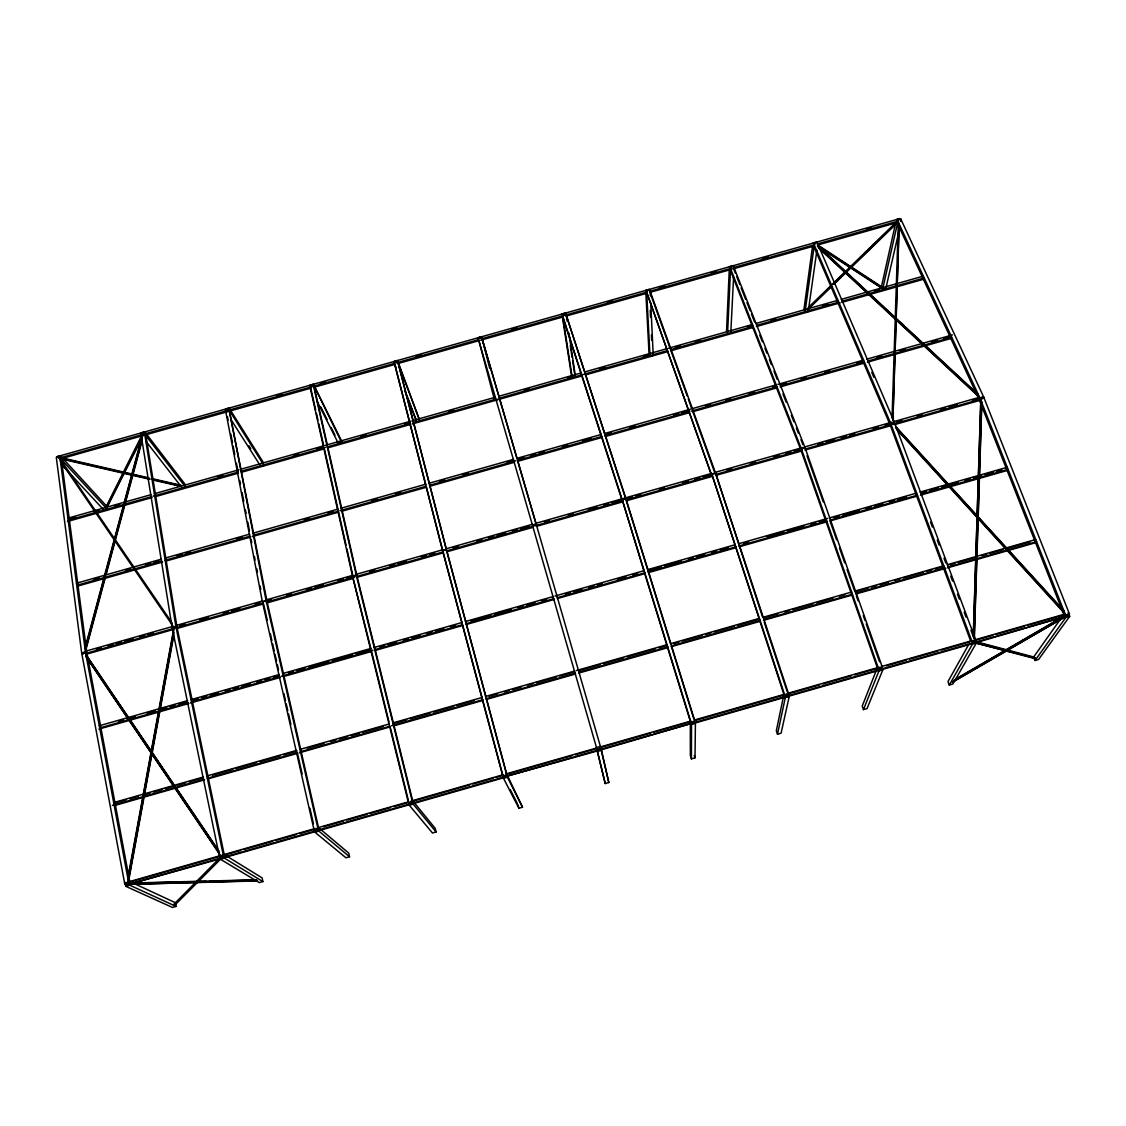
<?xml version="1.0" encoding="UTF-8"?>
<svg xmlns="http://www.w3.org/2000/svg" width="1126" height="1126" viewBox="0 0 1126 1126"><rect width="100%" height="100%" fill="white"/><g stroke="black" fill="none" stroke-linecap="round" stroke-linejoin="round"><path stroke-width="1.5" d="M691.42 758.868L691.505 724.525L690.308 720.724L690.322 755.349L691.42 758.868L695.009 757.84L695.418 723.399L691.505 724.525M693.222 722.906L601.059 749.888M892.045 418.14L898.351 221.963M892.819 420.42L899.069 224.299M892.946 419.956L899.181 223.764M973.3 634.825L975.707 559.552M975.82 556.047L980.76 401.996M973.399 636.345L980.873 398.491M974.187 638.4L976.692 559.622M976.805 556.117L981.661 403.798M974.342 638.175L981.872 401.686M726.523 331.48L729.24 270.212M727.621 332.55L730.507 269.691M730.858 331.635L733.561 277.446M787.074 695.474L784.47 696.22L788.721 694.292L715.587 473.23L711.857 474.285L783.935 694.559M715.587 473.23L762.598 617.161M803.922 309.58L812.508 246.51M805.231 310.677L814.154 246.073M814.858 243.793L815.027 242.583M808.468 309.763L816.913 250.183M979.296 399.871L979.859 397.858L983.575 396.802L900.716 218.88L897.239 219.866L896.887 222.132L978.55 398.294M900.35 221.146L900.716 218.88M127.759 878.519L173.376 630.827M128.434 876.887L143.298 796.082M143.931 792.648L173.995 629.335M128.068 882.066L159.399 711.759M160.019 708.31L173.953 632.629M128.73 880.433L173.629 636.289M890.258 425.164L890.624 423.207L813.648 243.469L817.138 242.484L894.34 422.151L890.624 423.207M777.503 734.222L785.286 697.698L784.006 693.926L776.321 730.732L777.503 734.222L781.078 733.209L789.199 696.572L787.904 692.814M881.222 287.707L895.677 222.934M882.742 288.791L897.689 222.469M898.281 220.232L898.562 218.993L58.2 456.354L59.059 457.283M885.979 287.876L899.998 226.593M801.36 448.866L878.533 668.605L882.432 667.493L805.076 447.796L801.36 448.866L800.994 450.231L877.379 667.831M85.069 647.914L142.284 435.354M85.393 648.266L142.566 435.79M85.506 649.688L142.214 438.788M85.829 650.026L105.323 577.511M106.224 574.133L141.594 442.588M863.459 709.619L878.942 670.913L877.562 667.169L862.206 706.157L863.459 709.619L867.034 708.592L882.84 669.801L881.447 666.057M975.186 641.665L976.017 640.722L894.452 422.419L890.722 423.475L890.145 424.896L970.696 641.144M106.097 506.77L142.017 435.086M105.45 509.051L142.157 435.832M106.914 506.77L142.101 436.649M106.252 509.036L142.242 437.409M1068.391 615.007L1069.447 613.994L983.688 397.07L979.972 398.125L979.184 399.617L1064.506 616.119M982.885 398.562L983.688 397.07M968.416 645.029L947.965 681.596L949.288 685.044L952.863 684.017L976.341 643.045L974.863 639.343M949.288 685.044L972.442 644.171L976.341 643.045M1060.298 619.37L1033.612 657.077L1035.019 660.498L1038.58 659.484L1069.7 616.344L1068.124 612.671M1035.019 660.498L1065.815 617.456L1069.7 616.344M173.446 904.727L219.021 858.8M175.557 903.348L219.964 858.659M174.826 904.361L220.429 858.505M175.712 904.234L221.372 858.364M808.144 307.736L895.832 222.554M808.75 307.778L831.312 285.877M835.07 282.232L896.465 222.624M808.398 308.411L830.96 286.511M833.465 284.076L897.38 222.033M807.764 309.664L831.579 286.567M834.085 284.132L896.76 223.328M1067.195 614.909L1066.744 615.218M58.468 457.606L59.101 457.958M174.051 627.646L175.163 627.435L174.375 627.984M58.228 457.832L58.974 457.325M814.802 243.962L815.534 243.512M955.988 678.908L1061.917 617.287M953.595 680.611L1058.032 619.877M953.286 681.497L1067.49 615.486L1067.11 614.599M952.399 682.314L1064.464 617.245M257.587 880.645L127.224 884.403L256.995 880.94M973.399 642.397L1034.991 658.077M113.67 802.599L203.496 776.968M206.846 776.011L296.476 750.437M299.854 749.466L389.357 723.934M392.735 722.976L482.111 697.473M485.475 696.515L574.71 671.054M576.399 670.561L667.183 644.663M670.533 643.706L759.515 618.315M762.865 617.358L851.706 592.009M855.056 591.051L943.771 565.745M947.107 564.788L1035.695 539.509M114.556 803.091L126.393 799.713M129.772 798.756L138.231 796.335M145.001 794.407L150.068 792.957M153.46 792L161.905 789.579M165.297 788.622L173.742 786.201M177.134 785.244L185.593 782.823M188.971 781.866L202.497 778.01M212.631 775.11L232.899 769.325M236.277 768.368L256.545 762.583M259.923 761.626L280.177 755.842M283.555 754.87L297.067 751.014M307.187 748.128L324.049 743.315M330.791 741.401L335.858 739.951M339.222 738.994L347.652 736.587M351.031 735.616L359.461 733.223M362.825 732.252L383.065 726.481M393.185 723.596L406.655 719.753M410.019 718.796L430.216 713.025M433.594 712.068L453.792 706.298M457.156 705.34L473.99 700.541M489.148 696.22L497.551 693.813M504.279 691.899L509.318 690.463M512.682 689.492L521.085 687.099M527.812 685.185L532.851 683.735M536.215 682.778L556.385 677.022M559.749 676.064L573.204 672.222M579.918 670.308L600.059 664.565M603.423 663.608L623.565 657.851M626.929 656.894L655.459 648.759M658.823 647.802L667.211 645.409M673.925 643.495L678.95 642.059M682.3 641.102L702.413 635.36M705.777 634.402L710.802 632.967M714.151 632.01L734.265 626.267M737.614 625.31L759.403 619.103M764.427 617.667L777.827 613.839M784.512 611.925L789.537 610.503M792.887 609.546L812.972 603.817M816.322 602.86L833.057 598.075M839.757 596.175L844.767 594.739M854.817 591.868L868.188 588.053M871.524 587.11L876.535 585.675M879.885 584.718L888.245 582.339M894.931 580.425L899.941 579.003M903.277 578.046L923.334 572.318M926.684 571.375L931.695 569.939M935.03 568.982L943.391 566.603M950.077 564.689L955.073 563.267M958.409 562.31L975.102 557.553M981.773 555.653L986.784 554.217M990.12 553.26L1003.477 549.46M1008.474 548.024L1030.177 541.831M112.375 805.4L203.919 779.276M207.254 778.333L296.997 752.731M300.346 751.774L389.906 726.214M391.595 725.735L482.702 699.739M486.066 698.767L575.358 673.292M578.722 672.335L667.887 646.887M671.251 645.93L760.275 620.525M763.625 619.567L852.523 594.204M855.873 593.247L944.63 567.926M947.979 566.969L1036.61 541.676M114.908 805.442L204.65 779.825M208 778.868L297.546 753.308M299.249 752.83L390.356 726.833M393.72 725.876L483.012 700.4M486.376 699.429L575.527 673.995M578.891 673.038L667.915 647.633M671.279 646.676L760.163 621.299M763.512 620.342L852.283 595.021M855.633 594.064L945.924 568.292M947.599 567.814L1036.103 542.563M128.519 881.883L219.767 855.788M223.145 854.817L314.267 828.764M317.645 827.793L408.611 801.782M411.989 800.811L502.829 774.829M506.193 773.872L596.893 747.931M600.242 746.974L690.815 721.076M694.165 720.105L784.597 694.249M787.947 693.292L878.252 667.465M881.588 666.508L971.752 640.722M975.088 639.765L1065.112 614.022M129.377 882.277L218.796 856.703M223.863 855.253L240.711 850.44M244.075 849.468L272.717 841.277M276.081 840.32L296.307 834.535M299.671 833.578L313.155 829.721M323.246 826.836L343.43 821.051M346.808 820.094L366.992 814.323M370.355 813.366L390.539 807.581M393.903 806.624L407.359 802.768M412.412 801.332L469.514 785.005M472.878 784.034L493.033 778.277M496.383 777.306L501.436 775.87M508.15 773.956L571.881 755.729M575.231 754.758L597.033 748.523M602.058 747.087L650.631 733.195M653.981 732.238L690.815 721.71M695.84 720.274L784.456 694.925M787.806 693.968L819.531 684.889M822.867 683.946L851.242 675.825M854.592 674.868L876.295 668.661M886.303 665.804L906.303 660.075M909.639 659.118L937.986 651.011M941.322 650.068L969.655 641.961M976.326 640.047L992.963 635.289M996.299 634.332L1024.59 626.239M1027.925 625.296L1064.549 614.824M124.803 884.177L128.758 883.051L85.506 652.207L81.734 653.291L124.803 884.177L128.786 883.755M223.455 855.957L219.514 857.083L172.137 627.604L175.895 626.535L177.064 627.478L224.567 856.351L223.455 855.957L175.895 626.535M976.017 640.722L972.118 641.834L890.722 423.475M1069.447 613.994L1065.562 615.12L979.972 398.125M220.626 857.477L223.258 856.731M410.455 803.19L413.059 802.444M126.83 882.362L127.224 884.783L1067.729 615.781L973.891 643.256L973.413 640.244M220.935 858.617L127.224 884.783M315.336 831.621L222.624 858.139L221.47 855.31M409.597 804.654L317.025 831.129L315.956 828.286M503.73 777.728L411.286 804.175L410.3 801.29M597.709 750.859L505.124 776.701M694.897 723.061L786.919 696.741L786.272 693.771M788.594 696.262L878.801 670.449M972.217 643.734L880.476 669.97L879.913 666.986M125.169 882.348L125.802 886.331L129.743 885.191L176.078 906.416L175.445 902.742L133.741 883.375M219.711 855.31L220.443 859.251L224.384 858.125L262.865 881.574L262.161 877.928L223.638 854.184L224.384 858.125M314.942 832.227L318.869 831.101L349.539 856.759L345.935 857.787L314.942 832.227L314.112 828.314M413.214 804.119L409.287 805.245L432.483 833.001L436.086 831.973L435.213 828.384L412.299 800.234L413.214 804.119L436.086 831.973M503.505 778.291L507.432 777.165L522.506 807.229L518.917 808.257L503.505 778.291L502.492 774.435M597.568 751.394L601.495 750.268L600.383 746.439L596.47 747.565L605.225 783.555L608.814 782.528L601.495 750.268M785.286 697.698L789.199 696.572M878.942 670.913L882.84 669.801M176.078 906.416L172.461 907.443L125.802 886.331M262.865 881.574L259.261 882.601L220.443 859.251M76.484 583.226L161.468 559.129M164.804 558.186L249.662 534.132M252.998 533.189L337.744 509.163M341.094 508.206L425.656 484.236M429.034 483.279L513.484 459.338M516.848 458.381L601.171 434.481M604.549 433.524L690.435 409.174M692.124 408.696L776.208 384.853M777.897 384.374L863.543 360.095M866.907 359.138L952.441 334.901M93.993 579.299L98.989 577.877M125.619 570.333L130.602 568.926M145.578 564.675L150.574 563.253M153.896 562.31L158.893 560.903M177.176 555.723L182.159 554.302M185.48 553.359L190.477 551.951M236.995 538.763L241.977 537.341M304.386 519.649L309.453 518.213M328.06 512.935L333.127 511.5M371.988 500.493L377.055 499.057M395.634 493.779L400.701 492.344M439.52 481.337L444.587 479.901M463.138 474.651L468.191 473.216M506.981 462.209L512.034 460.773M518.776 458.873L523.829 457.438M530.571 455.523L535.624 454.088M538.988 453.145L544.041 451.709M562.564 446.459L567.617 445.023M582.775 440.73L591.206 438.338M606.351 434.045L611.404 432.609M629.898 427.373L634.937 425.938M673.63 414.973L678.668 413.538M682.032 412.58L687.071 411.159M705.552 405.923L710.59 404.487M725.707 400.209L730.746 398.773M749.226 393.537L754.265 392.115M772.732 386.865L776.095 385.922M781.12 384.487L786.159 383.065M801.248 378.786L806.286 377.365M824.725 372.129L829.763 370.707M856.59 363.093L861.629 361.671M876.704 357.392L881.728 355.971M900.153 350.749L905.177 349.327M931.976 341.727L936.987 340.305M943.687 338.405L948.711 336.984M76.821 585.309L161.848 561.198M165.184 560.255L250.099 536.187M253.42 535.244L338.222 511.204M339.883 510.725L426.191 486.263M429.569 485.306L515.75 460.872M517.439 460.393L601.805 436.466M605.183 435.509L689.436 411.623M691.125 411.145L776.94 386.809M780.304 385.866L864.318 362.037M867.682 361.094L951.583 337.307M77.694 586.097L162.608 562.029M165.93 561.086L250.718 537.046M252.379 536.567L338.687 512.105M342.065 511.148L426.557 487.192M429.935 486.235L514.3 462.307M517.678 461.35L601.931 437.465M605.295 436.508L689.436 412.651M692.8 411.708L776.813 387.879M780.177 386.922L864.078 363.135M867.428 362.192L951.217 338.433M85.379 651.264L172.362 626.563M175.698 625.606L262.569 600.932M265.905 599.989L352.635 575.358M355.971 574.401L442.588 549.798M445.91 548.855L532.401 524.294M535.751 523.337L622.059 498.818M623.748 498.339L711.618 473.384M714.996 472.413L802.739 447.501M804.414 447.022L892.031 422.123M893.72 421.645L979.521 397.281M86.941 653.376L85.449 651.926L81.677 652.996L56.3 457.395L59.833 456.396L61.268 458.169L86.702 651.63M175.853 626.253L172.081 627.323L140.905 433.496L144.424 432.497L145.69 434.326L177.12 627.759L175.853 626.253L144.424 432.497M711.759 474.018L715.489 472.948L649.632 289.804L646.141 290.789L711.801 475.862L646.141 290.789M96.273 649.139L101.284 647.717M107.969 645.817L112.98 644.396M116.316 643.439L121.326 642.017M124.662 641.074L133.023 638.695M139.708 636.795L144.719 635.374M148.055 634.431L153.066 633.009M179.78 625.409L184.791 623.987M199.795 619.722L208.141 617.358M223.145 613.093L228.156 611.671M231.492 610.728L239.838 608.35M254.842 604.085L259.853 602.663M266.51 600.777L271.507 599.356M286.511 595.091L291.507 593.683M306.497 589.419L311.494 587.997M314.816 587.054L323.148 584.69M338.138 580.425L343.134 579.003M346.47 578.06L351.467 576.639M352.565 576.343L356.309 575.287L412.454 801.909L408.513 803.035L352.565 576.343L370.933 648.829M369.764 571.445L374.747 570.023M389.723 565.773L394.705 564.351M398.041 563.408L406.359 561.058M421.321 556.793L426.318 555.385M429.639 554.442L434.622 553.021M453.06 547.785L458.141 546.335M476.762 541.057L481.829 539.607M488.6 537.693L493.681 536.243M497.059 535.286L505.518 532.88M512.288 530.951L517.369 529.516M520.747 528.558L529.22 526.152M536.201 524.181L532.457 525.251L596.949 749.142L600.862 748.016L536.201 524.181L536.497 525.363M544.435 521.831L549.502 520.381M568.081 515.103L573.148 513.667M588.363 509.346L596.808 506.953M603.564 505.025L608.645 503.589M612.023 502.632L620.468 500.225M622.228 499.747L625.957 498.691L694.869 721.133L690.956 722.259L622.228 499.747L643.945 571.093M627.224 498.311L632.277 496.876M635.655 495.919L640.722 494.469M659.287 489.205L664.34 487.769M682.905 482.491L687.958 481.055M694.714 479.141L699.781 477.691M703.145 476.734L711.59 474.342M726.749 470.035L731.801 468.599M750.338 463.335L755.391 461.899M773.928 456.635L778.981 455.2M785.723 453.285L790.776 451.85M794.154 450.893L800.896 448.978M817.715 444.193L822.768 442.757M826.132 441.8L834.549 439.421M841.277 437.507L846.316 436.072M849.68 435.115L854.733 433.679M873.241 428.429L878.28 426.993M885.022 425.079L890.061 423.643M896.789 421.729L901.827 420.308M916.944 416.001L921.983 414.579M940.463 409.329L945.516 407.894M948.866 406.936L957.269 404.558M972.385 400.251L977.438 398.829M85.717 653.446L172.757 628.716M176.106 627.773L263.02 603.086M266.355 602.129L354.803 577.005M356.478 576.526L443.137 551.909M446.473 550.966L533.006 526.377M534.667 525.912L622.748 500.887M626.098 499.93L712.322 475.439M715.7 474.482L801.811 450.02M805.189 449.063L891.159 424.629M892.848 424.15L982.069 398.815M86.603 654.15L173.503 629.462M176.852 628.519L263.639 603.86M266.975 602.917L353.634 578.3M356.956 577.342L443.489 552.767M446.825 551.824L533.231 527.264M536.581 526.321L622.819 501.816M626.197 500.859L712.294 476.397M715.672 475.439L801.642 451.019M805.02 450.062L890.877 425.67M894.241 424.713L979.972 400.363M99.299 725.763L187.69 700.597M191.012 699.654L279.276 674.53M282.598 673.573L370.735 648.492M374.085 647.534L462.026 622.495M465.404 621.538L553.218 596.541M554.907 596.062L644.269 570.615M647.647 569.657L735.194 544.731M738.557 543.774L827.666 518.41M829.355 517.932L916.648 493.075M919.998 492.118L1007.179 467.304M118.483 721.161L123.48 719.739M126.816 718.782L135.134 716.418M146.788 713.096L155.121 710.731M158.456 709.788L166.775 707.409M170.11 706.466L175.107 705.045M178.429 704.088L186.761 701.723M193.419 699.823L198.401 698.401M201.723 697.458L206.72 696.037M210.041 695.094L218.36 692.729M225.003 690.829L230 689.408M233.321 688.465L238.304 687.043M241.64 686.1L249.944 683.735M256.601 681.835L261.584 680.414M264.92 679.471L269.902 678.049M273.224 677.106L278.221 675.684M288.312 672.813L293.379 671.363M296.757 670.406L305.216 668M308.594 667.028L328.891 661.258M332.269 660.3L352.565 654.516M355.957 653.559L369.483 649.702M379.617 646.817L384.684 645.381M388.062 644.41L396.507 642.003M403.263 640.089L408.316 638.639M411.694 637.682L420.139 635.275M426.895 633.361L431.962 631.911M435.34 630.954L443.785 628.547M450.541 626.633L455.608 625.183M470.795 620.862L491.02 615.106M494.398 614.134L511.26 609.335M518.002 607.421L523.069 605.985M526.433 605.014L534.864 602.621M541.606 600.693L546.673 599.257M565.21 593.979L570.249 592.543M573.627 591.586L582.043 589.194M588.771 587.265L593.824 585.83M597.188 584.873L602.241 583.437M617.4 579.116L625.817 576.723M632.559 574.809L637.597 573.373M647.703 570.488L661.159 566.659M664.523 565.702L681.329 560.917M688.056 559.003L693.095 557.567M696.459 556.61L704.862 554.217M711.59 552.303L716.643 550.867M719.993 549.91L728.409 547.518M743.526 543.211L748.565 541.775M767.031 536.525L783.823 531.739M787.173 530.782L803.964 526.011M810.678 524.097L815.717 522.661M819.081 521.704L824.105 520.268M834.169 517.411L839.208 515.975M842.558 515.018L859.321 510.247M866.021 508.333L871.06 506.911M874.409 505.954L882.784 503.561M889.498 501.661L894.523 500.225M897.872 499.268L906.261 496.89M921.35 492.597L926.36 491.161M929.71 490.204L938.085 487.825M941.435 486.868L958.17 482.111M964.869 480.197L969.894 478.775M973.23 477.818L981.605 475.439M984.954 474.482L993.329 472.104M996.679 471.147L1001.69 469.711M99.665 728.015L188.098 702.835M191.434 701.878L279.741 676.74M281.401 676.262L372.917 650.223M374.606 649.73L462.603 624.677M465.981 623.72L553.837 598.708M557.215 597.737L644.945 572.768M648.323 571.811L735.925 546.87M739.289 545.899L826.78 521M830.129 520.043L917.493 495.173M920.843 494.215L1008.066 469.387M98.863 729.099L188.844 703.483M190.505 703.004L280.346 677.43M283.696 676.473L371.693 651.419M375.071 650.462L462.927 625.437M466.305 624.48L554.034 599.496M557.412 598.539L645.015 573.598M648.379 572.641L735.855 547.743M739.219 546.786L826.568 521.915M829.932 520.958L917.155 496.116M920.505 495.159L1007.601 470.372M56.779 456.692L60.297 455.692L107.167 506.742M141.243 432.834L144.761 431.835L185.326 484.616M225.608 409.005L229.113 408.02L263.385 462.533M309.861 385.205L313.366 384.219L341.291 441.828M393.987 361.446L397.492 360.461M478.015 337.716L481.506 336.73M561.916 314.013L565.421 313.028M645.719 290.353L649.209 289.368M729.409 266.707L732.885 265.722M812.972 243.103L816.449 242.118M896.437 219.528L899.913 218.557L901.166 221.484M228.916 408.639L225.397 409.625L262.358 601.678L266.116 600.608L228.916 408.639L266.848 600.454M565.716 313.507L562.212 314.492L622.143 499.48L625.873 498.41L565.716 313.507L625.577 498.536M276.644 395.817L281.697 394.396M320.417 383.459L325.47 382.038M416.254 356.393L421.293 354.971M511.95 329.355L516.975 327.933M607.491 302.373L612.516 300.952M659.4 287.707L664.424 286.286M711.266 273.069L716.277 271.647M763.076 258.431L768.087 257.01M866.584 229.197L871.58 227.776M60.213 457.803L141.412 434.861M144.79 433.904L227.579 410.526M229.268 410.047L394.508 363.374M396.197 362.896L478.649 339.602M482.012 338.659L564.351 315.393M566.026 314.928L646.591 292.169M649.941 291.226L732.055 268.03M733.73 267.552L814.07 244.863M817.42 243.92L897.647 221.259M61.057 458.732L310.776 388.189M314.14 387.245L394.902 364.43M478.93 340.685L398.266 363.473L419.393 419.731M480.619 340.221L562.845 316.983L572.078 376.52M566.195 316.04L646.648 293.323M649.998 292.366L731.999 269.213M733.673 268.734L813.901 246.073M817.251 245.13L897.366 222.498M67.996 518.157L151.053 494.652M154.417 493.709L238.994 469.767M240.683 469.289L323.458 445.868M325.147 445.389L411.173 421.054M412.862 420.575L495.412 397.211M498.776 396.268L581.213 372.931M584.577 371.988L666.888 348.694M668.577 348.216L752.464 324.485M755.813 323.528L837.899 300.304M841.249 299.361L923.236 276.151M70.572 518.537L75.653 517.101M94.26 511.837L99.341 510.402M114.556 506.095L119.638 504.659M217.656 476.917L222.723 475.482M293.59 455.425L298.657 454.003M317.208 448.739L322.275 447.318M337.434 443.025L342.487 441.589M361.024 436.353L366.077 434.918M404.825 423.953L409.878 422.517M448.57 411.581L453.623 410.145M524.237 390.159L529.276 388.737M567.926 377.801L572.965 376.38M599.82 368.779L604.845 367.358M643.439 356.435L648.463 355.014M675.304 347.413L680.329 345.992M695.404 341.727L700.428 340.305M747.34 327.033L752.365 325.611M770.775 320.403L775.8 318.982M822.642 305.723L827.666 304.301M874.466 291.057L879.476 289.635M68.32 520.17L151.433 496.65M153.094 496.172L237.713 472.23M241.105 471.273L325.611 447.36M327.3 446.881L410.005 423.475M413.369 422.517L495.961 399.153M499.339 398.196L583.493 374.381M585.182 373.902L667.549 350.594M670.899 349.637L753.153 326.371M756.517 325.414L838.645 302.176M841.995 301.233L924.024 278.009M260.782 466.389L264.033 465.46M494.595 400.223L497.833 399.308M649.998 356.252L653.221 355.337M805.006 312.381L808.229 311.466M67.518 521.493L152.137 497.551M155.529 496.594L238.346 473.159M241.724 472.202L324.429 448.795M327.793 447.838L410.385 424.474M412.074 423.995L497.917 399.702M499.592 399.223L581.959 375.915M585.323 374.958L667.577 351.692M670.927 350.735L753.069 327.497M756.419 326.54L840.123 302.852M841.798 302.387L923.714 279.206M221.653 857.252L222.427 856.182M137.597 883.178L205.974 881.391M209.478 881.292L256.827 880.053M132.938 883.009L255.658 879.814M973.244 641.595L974.243 641.679L973.075 641.82M61.972 459.141L149.955 479.324M153.347 480.112L180.413 486.319M60.677 457.592L148.646 477.846M152.024 478.62L180.793 485.236M63.549 458.775L149.828 478.606M153.206 479.38L180.273 485.602M60.804 458.352L148.787 478.564M152.165 479.338L180.934 485.953M976.425 642.397L1035.512 658.048M975.088 642.833L1035.85 658.865M977.284 642.003L1034.639 657.246M81.734 653.291L83.127 654.164M85.506 652.207L86.885 653.094L129.772 881.658M819.432 247.523L883.192 289.185M818.419 245.412L882.165 287.158M818.715 246.115L883.882 288.763M820.587 247.762L881.461 287.566M818.222 245.989L977.973 394.255M818.208 246.495L867.133 291.93M869.708 294.308L977.861 394.719M817.56 246.467L978.564 395.972M818.813 248.184L978.452 396.451M60.818 463.673L103.24 509.36M106.506 508.445L60.804 458.873L60.297 455.692M896.268 427.092L1063.929 610.771M896.113 427.458L946.853 483.04M950.386 486.925L1005.842 547.686M1008.206 550.262L1062.48 609.729M895.564 427.627L1064.38 612.628M896.577 429.273L1064.112 612.896M146.127 441.505L181.567 487.122M184.833 486.193L145.353 434.988L144.761 431.835M59.959 458.775L172.194 623.086M60.213 460.731L173.066 626.197M85.843 654.473L174.375 785.272M176.346 788.172L218.641 850.665M86.519 655.698L219.373 852.002M87.026 657.936L127.351 717.529M129.307 720.443L218.81 852.72M85.731 656.261L220.527 855.507M248.945 445.797L250.802 448.739M230.929 419.463L259.853 464.925M263.104 463.996L229.788 411.131L229.113 408.02M227.185 408.625L227.804 409.625M510.233 789.565L517.2 803.176M316.856 400.757L338.025 442.743M320.84 407.063L327.117 419.548M331.044 427.345L334.971 435.143M311.494 384.81L312.015 385.838M314.914 387.344L341.361 440.463M897.239 219.866L979.859 397.858M871.763 372.396L873.846 377.238M813.479 245.693L889.568 423.545M1064.253 613.783L1065.815 617.456M973.906 641.116L974.272 642.003M970.964 640.455L972.442 644.171M733.434 268.298L735.362 273.196M736.657 276.461L739.866 284.625M741.147 287.89L745.651 299.305M746.946 302.57L750.155 310.734M751.436 313.999L754.659 322.149M759.797 335.21L762.372 341.741M764.948 348.272L766.876 353.156M769.438 359.687L771.38 364.585M773.942 371.116L777.165 379.265M782.95 393.959L786.159 402.123M791.311 415.17L793.886 421.701M796.448 428.232L798.376 433.116M800.952 439.647L802.88 444.545M729.958 269.283L801.093 450.499M406.824 395.226L415.987 419.351M394.804 364.528L396.014 367.723M404.558 390.173L416.141 420.645M395.705 361.024L396.099 362.079M398.703 363.684L419.998 421.335M930.555 522.112L932.384 527.024M937.282 540.128L939.112 545.04M943.996 558.144L945.84 563.056M950.724 576.16L952.568 581.072M957.452 594.176L959.296 599.088M964.18 612.192L966.009 617.104M970.908 630.208L973.962 638.386M650.406 293.576L687.113 395.719M688.296 399.012L691.843 408.907M693.025 412.2L714.94 473.159M807.032 455.763L823.275 501.915M830.228 521.69L836.618 539.818M839.517 548.052L844.725 562.887M847.048 569.475L854.592 590.911M856.337 595.851L858.068 600.791M863.29 615.626L865.035 620.567M866.19 623.86L879.533 661.764M764.244 622.129L787.271 691.786M711.857 474.285L784.808 695.404M562.578 316.561L621.848 499.606M694.278 755.504L695.009 757.84M626.549 501.605L670.463 643.439M671.504 646.774L693.729 718.543M644.973 574.443L690.857 722.991M482.224 339.264L516.989 458.479M517.96 461.843L536.567 525.645M608.814 782.528L601.157 749.86M605.225 783.555L597.287 750.972M446.825 550.839L485.799 696.135M486.714 699.513L506.644 773.858M443.095 551.909L462.068 622.875M462.969 626.267L502.731 774.97M522.506 807.229L506.404 773.323L507.432 777.165M517.974 804.696L518.917 808.257M478.888 340.77L494.145 398.52M479.789 337.279L480.07 338.363M482.392 339.785L489.683 368.23M398.252 362.98L446.459 549.418M394.747 363.965L409.146 419.928M410.019 423.32L425.712 484.363M426.585 487.741L442.729 550.487M357.041 576.343L412.651 800.741M371.777 652.236L388.991 721.949M390.666 728.747L408.302 800.164M267.115 601.889L318.489 827.666M314.182 386.725L327.328 444.897M328.102 448.317L356.717 574.922M263.751 604.676L267.242 620.06M270.353 633.755L271.901 640.595M272.675 644.016L274.223 650.856M275.011 654.29L276.56 661.131M277.334 664.551L278.502 669.674M283.921 693.63L285.483 700.471M286.257 703.905L287.806 710.745M288.58 714.165L290.902 724.426M297.503 753.519L302.162 774.041M309.917 808.257L313.408 823.655M310.677 387.724L315.674 409.977M316.448 413.397L317.982 420.237M318.742 423.657L323.753 445.91M324.513 449.33L337.983 509.233M338.743 512.654L346.048 545.167M346.822 548.601L352.973 575.977M349.539 856.759L348.75 853.142L318.039 827.188L318.869 831.101M227.48 416.69L228.142 420.139M230.802 433.96L232.477 442.602M233.138 446.051L234.799 454.693M236.46 463.321L238.135 471.963M239.796 480.591L240.457 484.053M242.118 492.695L243.793 501.323M245.454 509.965L246.115 513.414M247.776 522.056L249.451 530.684M251.112 539.326L251.774 542.788M254.434 556.596L255.109 560.058M256.77 568.686L257.432 572.149M260.106 585.97L260.768 589.419M142.749 432.468L143.101 434.383M129.11 881.222L129.743 885.191M127.674 883.136L127.829 884.093M562.451 317.419L571.445 375.366M563.774 313.549L563.943 314.675M566.378 316.054L567.138 321.163M568.926 333.071L575.33 375.605M570.305 345.443L572.107 357.392M572.627 360.799L574.429 372.748M59.833 456.396L85.449 651.926M645.902 293.844L649.04 353.409M647.633 289.861L647.689 291.015M646.746 293.351L649.899 354.493M650.237 292.366L650.406 295.871M650.744 302.866L653.136 353.578M650.223 310.41L650.561 317.419M651.419 334.957L651.673 340.221M715.489 472.948L715.531 474.806M891.876 423.39L892.707 423.925L891.876 423.39M892.017 423.742L892.735 423.207L892.017 423.742M222.329 856.365L221.512 856.97L222.329 856.365M84.549 652.798L83.76 653.347L84.549 652.798M318.025 828.905L314.084 830.031L262.414 601.96L266.172 600.89L318.025 828.905M506.728 774.941L502.801 776.067L442.574 550.783L446.318 549.713L506.728 774.941M356.252 575.006L352.494 576.076L309.763 385.796L313.281 384.81L356.252 575.006M446.248 549.432L442.504 550.501L394.03 361.995L397.534 361.01L446.248 549.432M536.131 523.9L532.387 524.969L478.184 338.222L481.689 337.237L536.131 523.9M804.977 447.529L801.262 448.598L729.958 267.115L733.448 266.13L804.977 447.529M174.896 627.463L174.009 627.379L174.896 627.463M84.591 653.052L83.704 652.981L84.591 653.052M127.745 883.783L126.816 883.685L127.745 883.783"/></g></svg>
